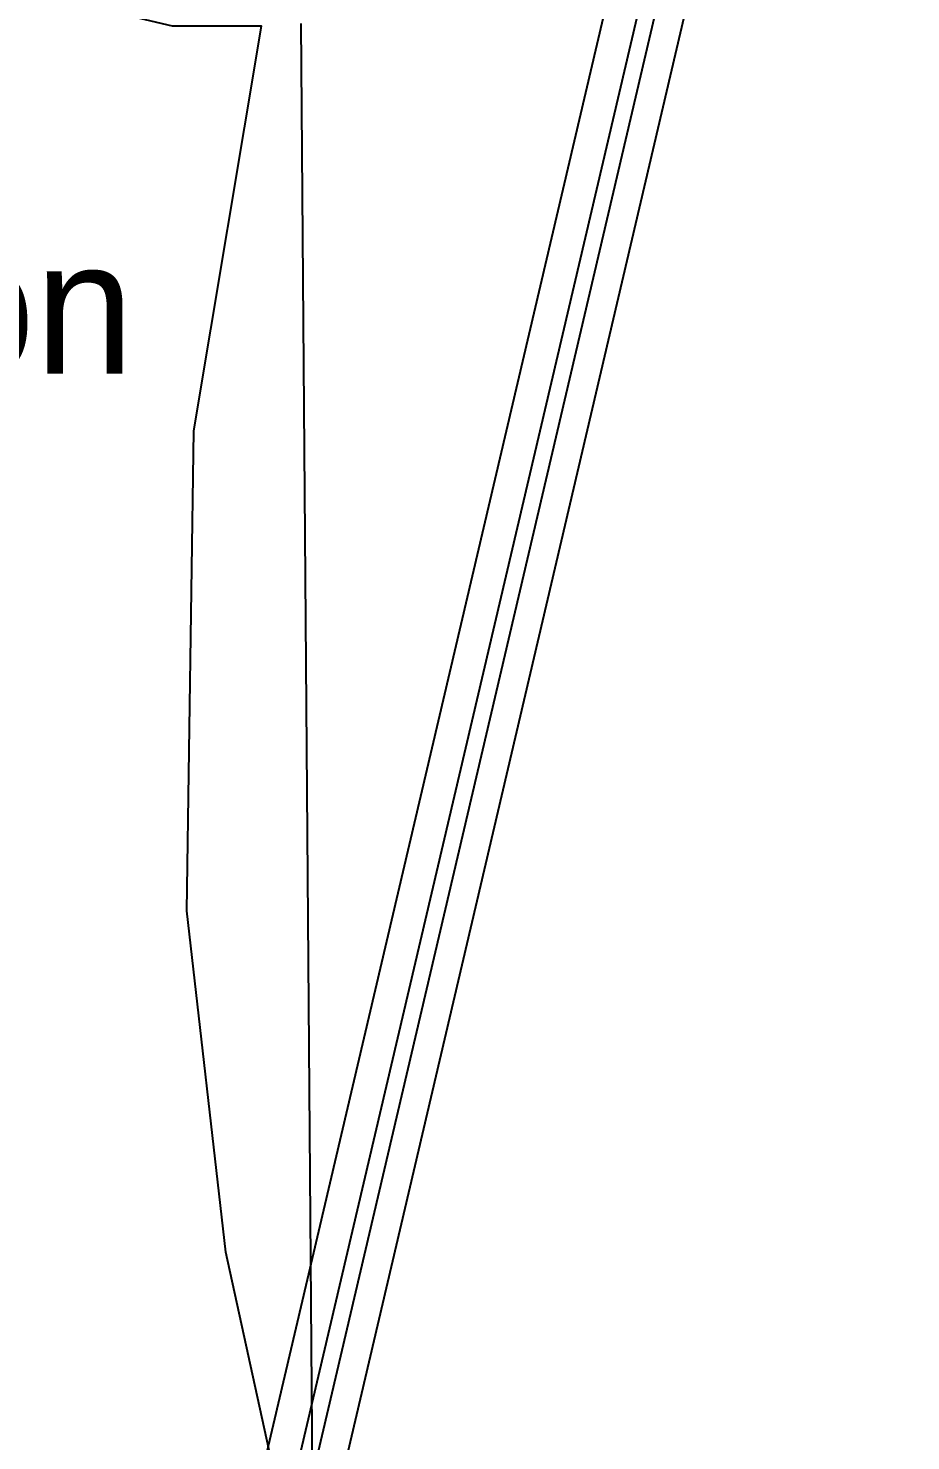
# Model space of a CAD drawing. Header units: feet. Extents: x -84 to 198, y -22 to 181.
# Drawn here: x 127.5 to 135.45, y 60.15 to 72.87 of the extents above; entities that cross this region are included whole.
import ezdxf
from ezdxf.enums import TextEntityAlignment as Align

# ---------------------------------------------------------------- set-up
doc = ezdxf.new("R2010")
doc.units = ezdxf.units.FT
for name, color, linetype in [('A-AREA-UNIDAD', 30, 'CONTINUOUS'), ('A-LINEA', 7, 'CONTINUOUS'), ('A-NOMBRE-ESPACIO', 2, 'CONTINUOUS')]:
    doc.layers.add(name, color=color, linetype=linetype)

msp = doc.modelspace()

# ---------------------------------------------------------------- linework, layer by layer
at = {"layer": 'A-AREA-UNIDAD'}
msp.add_lwpolyline([(106.912, 44.2844), (118.752, 41.44), (119.808, 41.4044), (119.84, 40.32), (119.392, 38.56), (125.872, 37.0489), (126.032, 36.8), (128.192, 40.8), (129.792, 45.4933), (130.48, 49.2444), (130.64, 53.8844), (130.32, 57.0844), (129.28, 61.8489), (128.928, 64.9244), (128.992, 69.2444), (129.6, 72.8889), (128.8, 72.8889), (118.048, 75.4133), (118, 75.6444), (117.472, 75.7689), (116.24, 75.68), (104.08, 78.5244)], dxfattribs=at)
at = {"layer": 'A-LINEA'}
for p, q in [((136.1961, 84.8822), (130.1969, 59.2823)), ((135.4452, 84.7844), (129.565, 59.6938)), ((135.6983, 84.5675), (129.8881, 59.7757)), ((135.8299, 84.4634), (130.0562, 59.815)), ((135.8299, 84.4634), (130.0562, 59.815)), ((129.9544, 72.9124), (130.0562, 59.815))]:
    msp.add_line(p, q, dxfattribs=at)

# ---------------------------------------------------------------- texts
at = {"layer": 'A-NOMBRE-ESPACIO'}
msp.add_text('Balcón', height=1.2, dxfattribs=at).set_placement((126, 69.76), align=Align.CENTER)

doc.saveas('drawing.dxf')
